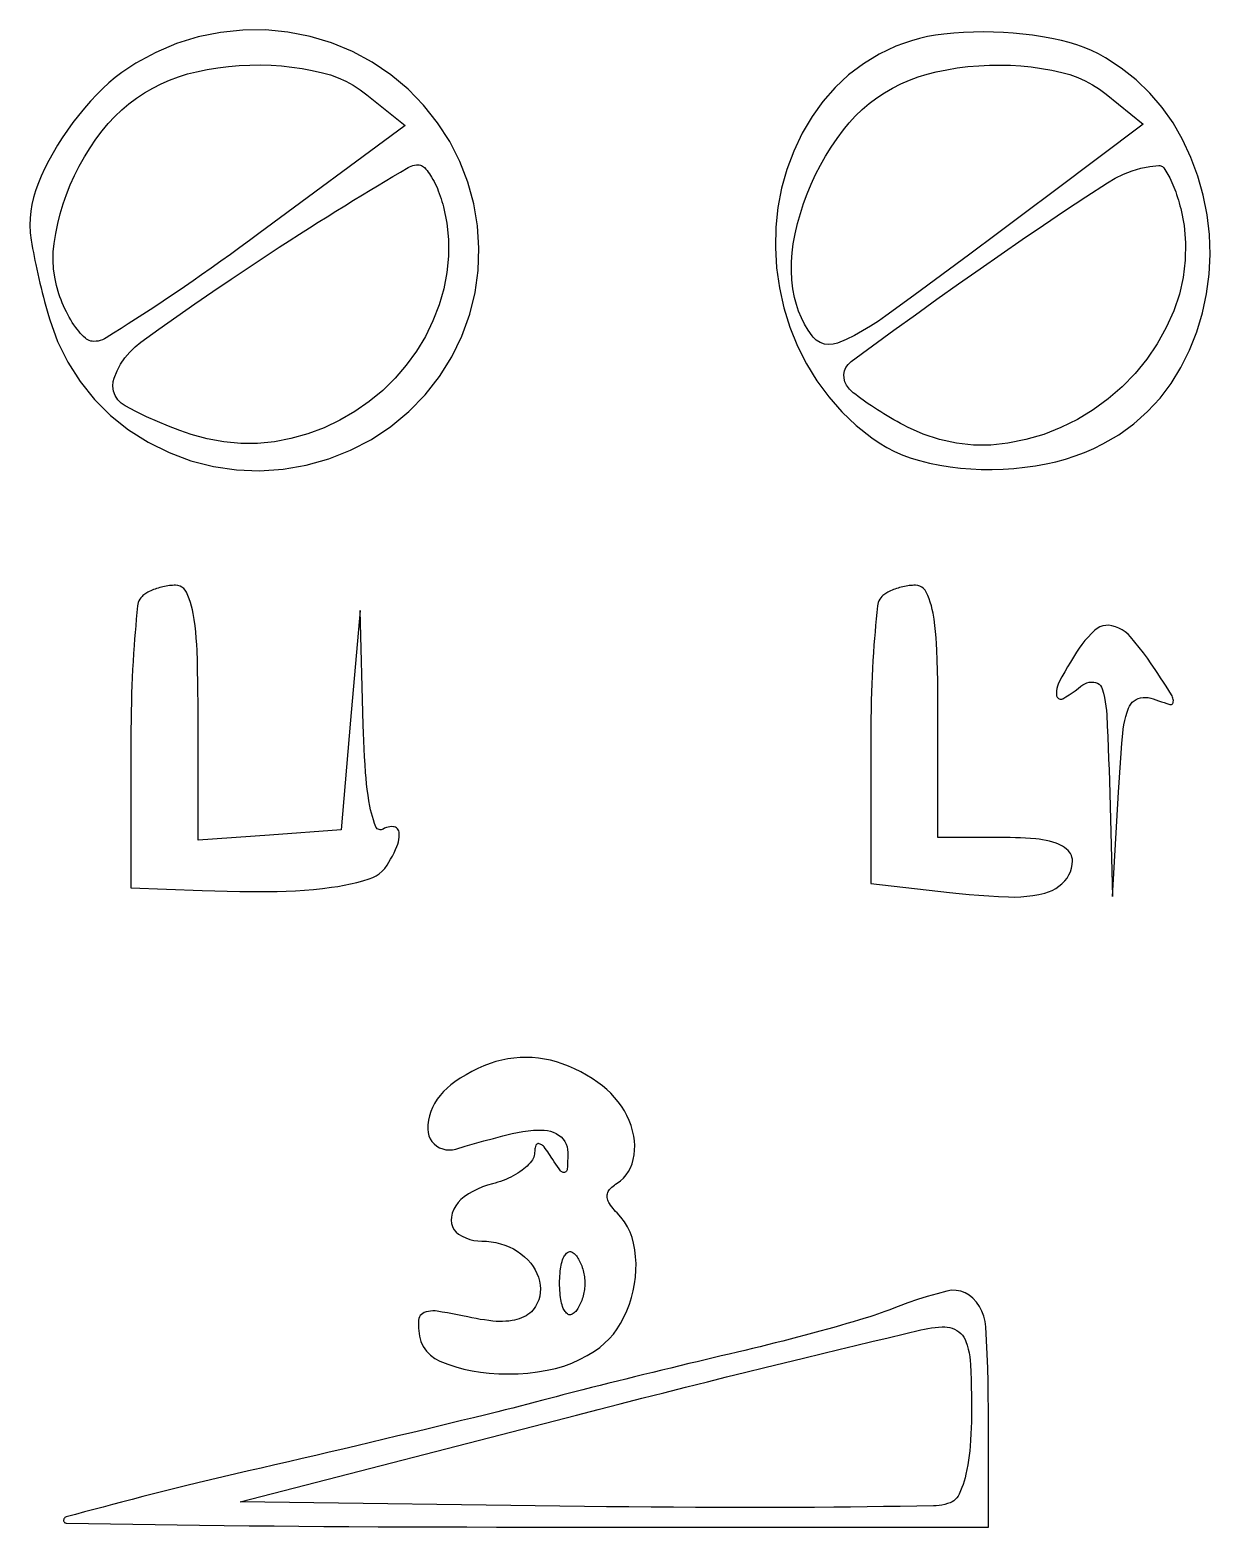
# Model space of a CAD drawing. Header units: millimetres. Extents: x -134 to 134, y -49 to 49.
# Drawn here: x -40.35 to -33.13, y 8.58 to 17.73 of the extents above; entities that cross this region are included whole.
import ezdxf

# ---------------------------------------------------------------- set-up
doc = ezdxf.new("R2010")
doc.units = ezdxf.units.MM
doc.header["$LTSCALE"] = 10
doc.header["$MEASUREMENT"] = 0

# ---------------------------------------------------------------- blocks, each defined once
blk = doc.blocks.new('DT0B-ULTRA_v_1')
at = {"color": 7, "linetype": 'Continuous', "lineweight": -3}
for points in [[(-39.7012, 17.5314, 0), (-39.7443, 17.5039, 0), (-39.7861, 17.4746, 0), (-39.8267, 17.4435, 0), (-39.8659, 17.4107, 0), (-39.9037, 17.3763, 0), (-39.94, 17.3403, 0), (-39.9786, 17.2991, 0), (-40.0159, 17.2566, 0), (-40.0518, 17.213, 0), (-40.0864, 17.1683, 0), (-40.1196, 17.1225, 0), (-40.1513, 17.0757, 0), (-40.1799, 17.0304, 0), (-40.207, 16.9841, 0), (-40.2326, 16.937, 0), (-40.2567, 16.8891, 0), (-40.2793, 16.8405, 0), (-40.3002, 16.7911, 0), (-40.3149, 16.7512, 0), (-40.327, 16.7104, 0), (-40.3365, 16.6689, 0), (-40.3433, 16.6269, 0), (-40.3473, 16.5845, 0), (-40.3487, 16.542, 0), (-40.3485, 16.5265, 0), (-40.3479, 16.511, 0), (-40.3468, 16.4955, 0), (-40.3453, 16.4801, 0), (-40.3434, 16.4647, 0), (-40.341, 16.4494, 0), (-40.3368, 16.4245, 0), (-40.3323, 16.3996, 0), (-40.3277, 16.3747, 0), (-40.323, 16.3499, 0), (-40.318, 16.3251, 0), (-40.3129, 16.3003, 0), (-40.3068, 16.2719, 0), (-40.3006, 16.2436, 0), (-40.2941, 16.2153, 0), (-40.2874, 16.187, 0), (-40.2806, 16.1588, 0), (-40.2735, 16.1306, 0), (-40.2662, 16.1024, 0), (-40.2587, 16.0743, 0), (-40.2511, 16.0462, 0), (-40.2432, 16.0181, 0), (-40.2351, 15.9901, 0), (-40.2269, 15.9622, 0), (-40.1793, 15.8304, 0), (-40.1176, 15.7046, 0), (-40.0424, 15.5863, 0), (-39.9546, 15.477, 0), (-39.8554, 15.378, 0), (-39.7459, 15.2906, 0), (-39.6259, 15.2143, 0), (-39.4985, 15.1511, 0), (-39.3652, 15.1016, 0), (-39.2274, 15.0664, 0), (-39.0867, 15.046, 0), (-38.9446, 15.0404, 0), (-38.8015, 15.0499, 0), (-38.66, 15.0741, 0), (-38.5219, 15.1129, 0), (-38.3885, 15.1658, 0), (-38.2614, 15.2323, 0), (-38.1418, 15.3116, 0), (-38.0323, 15.4022, 0), (-37.9331, 15.5039, 0), (-37.8454, 15.6156, 0), (-37.7701, 15.7361, 0), (-37.7081, 15.864, 0), (-37.6601, 15.9977, 0), (-37.6276, 16.1302, 0), (-37.6087, 16.2653, 0), (-37.6037, 16.4017, 0), (-37.6125, 16.5378, 0), (-37.6351, 16.6723, 0), (-37.6712, 16.8039, 0), (-37.7206, 16.9313, 0), (-37.7825, 17.053, 0), (-37.8565, 17.1679, 0), (-37.9417, 17.2747, 0), (-38.0372, 17.3723, 0), (-38.1421, 17.4598, 0), (-38.2562, 17.537, 0), (-38.3775, 17.6023, 0), (-38.5047, 17.6553, 0), (-38.6365, 17.6953, 0), (-38.7716, 17.7219, 0), (-38.9088, 17.735, 0), (-39.0471, 17.7343, 0), (-39.1847, 17.7201, 0), (-39.3202, 17.6923, 0), (-39.4523, 17.6513, 0), (-39.5797, 17.5975, 0), (-39.7012, 17.5314, 0)], [(-35.0545, 17.6348, 0), (-35.1567, 17.5864, 0), (-35.2534, 17.5279, 0), (-35.3438, 17.4599, 0), (-35.4267, 17.3831, 0), (-35.5016, 17.2983, 0), (-35.5674, 17.2065, 0), (-35.6279, 17.103, 0), (-35.6794, 16.9947, 0), (-35.7215, 16.8824, 0), (-35.7539, 16.767, 0), (-35.7764, 16.6493, 0), (-35.7889, 16.53, 0), (-35.7915, 16.4056, 0), (-35.7841, 16.2814, 0), (-35.7667, 16.1582, 0), (-35.7395, 16.0369, 0), (-35.7025, 15.918, 0), (-35.6562, 15.8026, 0), (-35.6015, 15.6938, 0), (-35.5378, 15.5901, 0), (-35.4654, 15.4923, 0), (-35.3848, 15.4011, 0), (-35.2967, 15.3172, 0), (-35.2016, 15.2411, 0), (-35.157, 15.2105, 0), (-35.1106, 15.1828, 0), (-35.0625, 15.1581, 0), (-35.013, 15.1364, 0), (-34.9622, 15.1178, 0), (-34.9103, 15.1024, 0), (-34.8484, 15.0875, 0), (-34.7859, 15.0749, 0), (-34.723, 15.0647, 0), (-34.6597, 15.0569, 0), (-34.5962, 15.0516, 0), (-34.5325, 15.0487, 0), (-34.4661, 15.0482, 0), (-34.3997, 15.0501, 0), (-34.3335, 15.0546, 0), (-34.2674, 15.0614, 0), (-34.2016, 15.0708, 0), (-34.1363, 15.0825, 0), (-34.0763, 15.096, 0), (-34.0169, 15.1122, 0), (-33.9584, 15.1312, 0), (-33.9009, 15.1528, 0), (-33.8444, 15.1772, 0), (-33.7892, 15.2042, 0), (-33.6917, 15.2609, 0), (-33.6003, 15.3269, 0), (-33.5159, 15.4017, 0), (-33.4393, 15.4845, 0), (-33.3713, 15.5744, 0), (-33.3125, 15.6707, 0), (-33.2594, 15.7784, 0), (-33.2153, 15.8902, 0), (-33.1805, 16.0053, 0), (-33.1553, 16.1227, 0), (-33.1397, 16.2419, 0), (-33.134, 16.3619, 0), (-33.1381, 16.4837, 0), (-33.152, 16.6046, 0), (-33.1755, 16.7241, 0), (-33.2086, 16.8413, 0), (-33.251, 16.9555, 0), (-33.3025, 17.0659, 0), (-33.3604, 17.1662, 0), (-33.4274, 17.2607, 0), (-33.5029, 17.3486, 0), (-33.5863, 17.429, 0), (-33.6768, 17.5012, 0), (-33.7737, 17.5647, 0), (-33.8158, 17.5882, 0), (-33.8591, 17.6094, 0), (-33.9035, 17.6283, 0), (-33.9488, 17.6448, 0), (-33.9949, 17.659, 0), (-34.0416, 17.6707, 0), (-34.1004, 17.683, 0), (-34.1594, 17.6936, 0), (-34.2187, 17.7026, 0), (-34.2782, 17.71, 0), (-34.3379, 17.7157, 0), (-34.3978, 17.7198, 0), (-34.4585, 17.7223, 0), (-34.5192, 17.7231, 0), (-34.5799, 17.7223, 0), (-34.6406, 17.7198, 0), (-34.7012, 17.7157, 0), (-34.7617, 17.7098, 0), (-34.8118, 17.7031, 0), (-34.8615, 17.6941, 0), (-34.9108, 17.6827, 0), (-34.9594, 17.669, 0), (-35.0074, 17.653, 0), (-35.0545, 17.6348, 0)], [(-38.2883, 17.3387, 0), (-38.0554, 17.1502, 0), (-38.9484, 16.4906, 0), (-39.0065, 16.448, 0), (-39.0647, 16.4055, 0), (-39.123, 16.3633, 0), (-39.1815, 16.3213, 0), (-39.2402, 16.2795, 0), (-39.2991, 16.2379, 0), (-39.3509, 16.2017, 0), (-39.403, 16.1657, 0), (-39.4553, 16.13, 0), (-39.5078, 16.0947, 0), (-39.5605, 16.0596, 0), (-39.6134, 16.0248, 0), (-39.6579, 15.9958, 0), (-39.7025, 15.967, 0), (-39.7472, 15.9383, 0), (-39.792, 15.9097, 0), (-39.8369, 15.8813, 0), (-39.8818, 15.853, 0), (-39.8935, 15.8464, 0), (-39.9057, 15.841, 0), (-39.9184, 15.8367, 0), (-39.9314, 15.8336, 0), (-39.9446, 15.8317, 0), (-39.958, 15.8311, 0), (-39.9674, 15.8317, 0), (-39.9766, 15.8334, 0), (-39.9856, 15.8362, 0), (-39.9941, 15.8401, 0), (-40.0022, 15.8451, 0), (-40.0095, 15.8509, 0), (-40.0203, 15.861, 0), (-40.0308, 15.8715, 0), (-40.0409, 15.8823, 0), (-40.0506, 15.8935, 0), (-40.0599, 15.905, 0), (-40.0689, 15.9168, 0), (-40.0796, 15.9318, 0), (-40.0898, 15.9471, 0), (-40.0995, 15.9627, 0), (-40.1088, 15.9786, 0), (-40.1177, 15.9947, 0), (-40.126, 16.0111, 0), (-40.1347, 16.0293, 0), (-40.143, 16.0476, 0), (-40.1508, 16.0662, 0), (-40.1582, 16.0849, 0), (-40.1652, 16.1037, 0), (-40.1718, 16.1228, 0), (-40.1863, 16.1726, 0), (-40.197, 16.2233, 0), (-40.2038, 16.2747, 0), (-40.2067, 16.3265, 0), (-40.2057, 16.3784, 0), (-40.2007, 16.43, 0), (-40.1911, 16.4912, 0), (-40.1787, 16.5519, 0), (-40.1636, 16.6119, 0), (-40.1458, 16.6713, 0), (-40.1254, 16.7297, 0), (-40.1024, 16.7873, 0), (-40.0759, 16.8459, 0), (-40.0469, 16.9033, 0), (-40.0153, 16.9594, 0), (-39.9814, 17.014, 0), (-39.9452, 17.0672, 0), (-39.9067, 17.1187, 0), (-39.8695, 17.1634, 0), (-39.8298, 17.2059, 0), (-39.7876, 17.246, 0), (-39.7432, 17.2836, 0), (-39.6966, 17.3185, 0), (-39.6481, 17.3506, 0), (-39.5984, 17.3795, 0), (-39.5472, 17.4056, 0), (-39.4946, 17.4287, 0), (-39.4408, 17.4488, 0), (-39.3859, 17.4659, 0), (-39.3302, 17.4798, 0), (-39.2657, 17.4927, 0), (-39.2007, 17.5033, 0), (-39.1353, 17.5113, 0), (-39.0697, 17.5169, 0), (-39.0039, 17.5201, 0), (-38.9381, 17.5207, 0), (-38.8746, 17.519, 0), (-38.8111, 17.5147, 0), (-38.7479, 17.5081, 0), (-38.685, 17.499, 0), (-38.6225, 17.4875, 0), (-38.5605, 17.4736, 0), (-38.5114, 17.4597, 0), (-38.4634, 17.4422, 0), (-38.4169, 17.4213, 0), (-38.372, 17.3969, 0), (-38.3291, 17.3694, 0), (-38.2883, 17.3387, 0)], [(-33.7699, 17.3427, 0), (-33.542, 17.1581, 0), (-34.0927, 16.7455, 0), (-34.2626, 16.6184, 0), (-34.4327, 16.4915, 0), (-34.6031, 16.3649, 0), (-34.7736, 16.2386, 0), (-34.9443, 16.1125, 0), (-35.1153, 15.9867, 0), (-35.1615, 15.9541, 0), (-35.2091, 15.9235, 0), (-35.2579, 15.8948, 0), (-35.3078, 15.8681, 0), (-35.3588, 15.8436, 0), (-35.4108, 15.8211, 0), (-35.4372, 15.8134, 0), (-35.4647, 15.8113, 0), (-35.492, 15.8151, 0), (-35.518, 15.8244, 0), (-35.5414, 15.8389, 0), (-35.5613, 15.858, 0), (-35.5663, 15.8642, 0), (-35.591, 15.8999, 0), (-35.6132, 15.9372, 0), (-35.6326, 15.976, 0), (-35.6492, 16.016, 0), (-35.663, 16.0572, 0), (-35.6738, 16.0992, 0), (-35.6839, 16.1532, 0), (-35.6904, 16.2078, 0), (-35.6935, 16.2626, 0), (-35.6931, 16.3176, 0), (-35.6892, 16.3724, 0), (-35.6818, 16.4268, 0), (-35.6699, 16.4895, 0), (-35.6555, 16.5516, 0), (-35.6385, 16.6131, 0), (-35.619, 16.6738, 0), (-35.597, 16.7337, 0), (-35.5726, 16.7926, 0), (-35.5455, 16.851, 0), (-35.5161, 16.9083, 0), (-35.4844, 16.9643, 0), (-35.4504, 17.019, 0), (-35.4142, 17.0723, 0), (-35.3759, 17.1241, 0), (-35.34, 17.1679, 0), (-35.3015, 17.2094, 0), (-35.2606, 17.2486, 0), (-35.2174, 17.2853, 0), (-35.1722, 17.3193, 0), (-35.1249, 17.3506, 0), (-35.0755, 17.3793, 0), (-35.0246, 17.4053, 0), (-34.9723, 17.4283, 0), (-34.9187, 17.4483, 0), (-34.8642, 17.4652, 0), (-34.8087, 17.4791, 0), (-34.7442, 17.492, 0), (-34.6792, 17.5026, 0), (-34.6139, 17.5107, 0), (-34.5483, 17.5164, 0), (-34.4825, 17.5197, 0), (-34.4167, 17.5205, 0), (-34.3533, 17.5189, 0), (-34.2899, 17.5149, 0), (-34.2268, 17.5086, 0), (-34.1639, 17.4998, 0), (-34.1014, 17.4887, 0), (-34.0394, 17.4752, 0), (-33.9908, 17.4617, 0), (-33.9433, 17.4446, 0), (-33.8972, 17.424, 0), (-33.8528, 17.4001, 0), (-33.8103, 17.3729, 0), (-33.7699, 17.3427, 0)], [(-37.8209, 16.6535, 0), (-37.801, 16.5543, 0), (-37.7908, 16.4536, 0), (-37.7902, 16.3524, 0), (-37.7993, 16.2516, 0), (-37.818, 16.1521, 0), (-37.8462, 16.0549, 0), (-37.8847, 15.9565, 0), (-37.9313, 15.8617, 0), (-37.9858, 15.7712, 0), (-38.0477, 15.6856, 0), (-38.1166, 15.6055, 0), (-38.192, 15.5315, 0), (-38.2742, 15.4635, 0), (-38.3617, 15.4025, 0), (-38.454, 15.349, 0), (-38.5505, 15.3034, 0), (-38.6504, 15.2659, 0), (-38.753, 15.2369, 0), (-38.8544, 15.2177, 0), (-38.9571, 15.2079, 0), (-39.0603, 15.2075, 0), (-39.163, 15.2166, 0), (-39.2645, 15.2352, 0), (-39.3639, 15.263, 0), (-39.4331, 15.287, 0), (-39.5016, 15.3129, 0), (-39.5693, 15.3409, 0), (-39.6362, 15.3708, 0), (-39.7022, 15.4027, 0), (-39.7672, 15.4365, 0), (-39.7916, 15.4531, 0), (-39.812, 15.4745, 0), (-39.8275, 15.4996, 0), (-39.8374, 15.5274, 0), (-39.8414, 15.5567, 0), (-39.8392, 15.5861, 0), (-39.8336, 15.6073, 0), (-39.8161, 15.6503, 0), (-39.7944, 15.6913, 0), (-39.7686, 15.7299, 0), (-39.739, 15.7657, 0), (-39.706, 15.7982, 0), (-39.6698, 15.8273, 0), (-39.5607, 15.9055, 0), (-39.4511, 15.983, 0), (-39.341, 16.0598, 0), (-39.2304, 16.1359, 0), (-39.1193, 16.2112, 0), (-39.0076, 16.2858, 0), (-38.9467, 16.3261, 0), (-38.8856, 16.3662, 0), (-38.8244, 16.4062, 0), (-38.7631, 16.446, 0), (-38.7017, 16.4857, 0), (-38.6402, 16.5252, 0), (-38.5865, 16.5594, 0), (-38.5326, 16.5933, 0), (-38.4787, 16.6271, 0), (-38.4246, 16.6606, 0), (-38.3703, 16.6939, 0), (-38.316, 16.727, 0), (-38.2696, 16.755, 0), (-38.2232, 16.7829, 0), (-38.1768, 16.8107, 0), (-38.1303, 16.8384, 0), (-38.0838, 16.8661, 0), (-38.0372, 16.8937, 0), (-38.0277, 16.8987, 0), (-38.0178, 16.9029, 0), (-38.0075, 16.9062, 0), (-37.997, 16.9086, 0), (-37.9864, 16.91, 0), (-37.9756, 16.9105, 0), (-37.9683, 16.91, 0), (-37.9611, 16.9085, 0), (-37.9543, 16.906, 0), (-37.9478, 16.9026, 0), (-37.9418, 16.8983, 0), (-37.9365, 16.8933, 0), (-37.9285, 16.8842, 0), (-37.9207, 16.8748, 0), (-37.9133, 16.8652, 0), (-37.9062, 16.8554, 0), (-37.8994, 16.8453, 0), (-37.893, 16.835, 0), (-37.8852, 16.8216, 0), (-37.8778, 16.8081, 0), (-37.8708, 16.7943, 0), (-37.8642, 16.7804, 0), (-37.858, 16.7662, 0), (-37.8522, 16.7519, 0), (-37.8462, 16.7358, 0), (-37.8405, 16.7195, 0), (-37.8351, 16.7032, 0), (-37.83, 16.6867, 0), (-37.8253, 16.6701, 0), (-37.8209, 16.6535, 0)], [(-33.3135, 16.6431, 0), (-33.2932, 16.5392, 0), (-33.2837, 16.4336, 0), (-33.2854, 16.3277, 0), (-33.2981, 16.2225, 0), (-33.3217, 16.1192, 0), (-33.356, 16.0189, 0), (-33.4026, 15.9157, 0), (-33.4579, 15.8169, 0), (-33.5215, 15.7231, 0), (-33.5929, 15.6352, 0), (-33.6716, 15.5537, 0), (-33.7569, 15.4792, 0), (-33.8481, 15.4126, 0), (-33.9446, 15.354, 0), (-34.0459, 15.3039, 0), (-34.1511, 15.2628, 0), (-34.2594, 15.2308, 0), (-34.37, 15.2083, 0), (-34.4749, 15.1973, 0), (-34.5802, 15.1974, 0), (-34.685, 15.2086, 0), (-34.788, 15.2309, 0), (-34.8881, 15.2639, 0), (-34.9841, 15.3073, 0), (-35.0052, 15.3183, 0), (-35.0261, 15.3295, 0), (-35.0469, 15.3409, 0), (-35.0677, 15.3525, 0), (-35.0883, 15.3644, 0), (-35.1087, 15.3764, 0), (-35.1282, 15.3881, 0), (-35.1474, 15.3999, 0), (-35.1666, 15.412, 0), (-35.1856, 15.4244, 0), (-35.2045, 15.4369, 0), (-35.2232, 15.4496, 0), (-35.2389, 15.4606, 0), (-35.2544, 15.4716, 0), (-35.2698, 15.4829, 0), (-35.2852, 15.4943, 0), (-35.3003, 15.5059, 0), (-35.3154, 15.5176, 0), (-35.3233, 15.5242, 0), (-35.3309, 15.5313, 0), (-35.338, 15.5388, 0), (-35.3446, 15.5467, 0), (-35.3508, 15.555, 0), (-35.3565, 15.5637, 0), (-35.3663, 15.5841, 0), (-35.3717, 15.6061, 0), (-35.3724, 15.6287, 0), (-35.3683, 15.651, 0), (-35.3598, 15.672, 0), (-35.347, 15.6907, 0), (-35.3306, 15.7064, 0), (-35.3285, 15.708, 0), (-35.1978, 15.8038, 0), (-35.0667, 15.8991, 0), (-34.9353, 15.994, 0), (-34.8035, 16.0883, 0), (-34.6714, 16.1823, 0), (-34.539, 16.2757, 0), (-34.4108, 16.3652, 0), (-34.2821, 16.454, 0), (-34.1528, 16.542, 0), (-34.023, 16.6292, 0), (-33.8927, 16.7156, 0), (-33.7619, 16.8013, 0), (-33.7137, 16.8298, 0), (-33.6633, 16.854, 0), (-33.611, 16.8739, 0), (-33.5572, 16.8893, 0), (-33.5022, 16.9001, 0), (-33.4466, 16.9061, 0), (-33.4409, 16.906, 0), (-33.4353, 16.9049, 0), (-33.4299, 16.9029, 0), (-33.425, 16.9, 0), (-33.4207, 16.8963, 0), (-33.417, 16.8919, 0), (-33.4103, 16.8821, 0), (-33.4038, 16.8721, 0), (-33.3976, 16.862, 0), (-33.3916, 16.8517, 0), (-33.3858, 16.8412, 0), (-33.3803, 16.8307, 0), (-33.3735, 16.8168, 0), (-33.367, 16.8027, 0), (-33.3608, 16.7886, 0), (-33.3549, 16.7743, 0), (-33.3493, 16.7598, 0), (-33.344, 16.7452, 0), (-33.3383, 16.7284, 0), (-33.3329, 16.7115, 0), (-33.3277, 16.6945, 0), (-33.3227, 16.6775, 0), (-33.318, 16.6603, 0), (-33.3135, 16.6431, 0)], [(-39.6634, 14.272, 0), (-39.6706, 14.2639, 0), (-39.6768, 14.255, 0), (-39.682, 14.2455, 0), (-39.6861, 14.2355, 0), (-39.689, 14.2251, 0), (-39.6907, 14.2144, 0), (-39.6946, 14.174, 0), (-39.6984, 14.1336, 0), (-39.702, 14.0932, 0), (-39.7054, 14.0528, 0), (-39.7087, 14.0124, 0), (-39.7118, 13.9719, 0), (-39.7152, 13.9233, 0), (-39.7183, 13.8747, 0), (-39.721, 13.826, 0), (-39.7233, 13.7774, 0), (-39.7253, 13.7287, 0), (-39.7269, 13.68, 0), (-39.7285, 13.6245, 0), (-39.7297, 13.5689, 0), (-39.7307, 13.5134, 0), (-39.7314, 13.4579, 0), (-39.7318, 13.4023, 0), (-39.7319, 13.3468, 0), (-39.7319, 12.4901, 0), (-39.295, 12.4746, 0), (-39.2187, 12.4722, 0), (-39.1424, 12.4704, 0), (-39.066, 12.4693, 0), (-38.9897, 12.4687, 0), (-38.9134, 12.4688, 0), (-38.837, 12.4695, 0), (-38.7814, 12.4708, 0), (-38.7259, 12.4732, 0), (-38.6705, 12.4768, 0), (-38.6151, 12.4815, 0), (-38.5598, 12.4873, 0), (-38.5047, 12.4942, 0), (-38.4659, 12.5001, 0), (-38.4273, 12.507, 0), (-38.3889, 12.5149, 0), (-38.3507, 12.5239, 0), (-38.3128, 12.534, 0), (-38.2752, 12.5451, 0), (-38.2533, 12.5533, 0), (-38.2325, 12.564, 0), (-38.2131, 12.5771, 0), (-38.1953, 12.5924, 0), (-38.1795, 12.6096, 0), (-38.1658, 12.6286, 0), (-38.1543, 12.6472, 0), (-38.1434, 12.6661, 0), (-38.1329, 12.6852, 0), (-38.123, 12.7047, 0), (-38.1137, 12.7244, 0), (-38.1049, 12.7444, 0), (-38.0997, 12.7583, 0), (-38.0957, 12.7725, 0), (-38.0929, 12.787, 0), (-38.0914, 12.8017, 0), (-38.0911, 12.8165, 0), (-38.0921, 12.8312, 0), (-38.0937, 12.8389, 0), (-38.097, 12.8461, 0), (-38.1016, 12.8525, 0), (-38.1075, 12.8577, 0), (-38.1144, 12.8617, 0), (-38.1219, 12.8641, 0), (-38.1258, 12.8647, 0), (-38.1369, 12.8652, 0), (-38.1481, 12.8645, 0), (-38.1591, 12.8626, 0), (-38.1698, 12.8595, 0), (-38.1801, 12.8553, 0), (-38.1899, 12.8499, 0), (-38.1957, 12.8471, 0), (-38.2019, 12.8456, 0), (-38.2083, 12.8454, 0), (-38.2145, 12.8466, 0), (-38.2204, 12.849, 0), (-38.2257, 12.8526, 0), (-38.2301, 12.8572, 0), (-38.2335, 12.8626, 0), (-38.2344, 12.8648, 0), (-38.242, 12.8852, 0), (-38.2489, 12.9057, 0), (-38.2552, 12.9264, 0), (-38.2608, 12.9473, 0), (-38.2658, 12.9684, 0), (-38.2702, 12.9896, 0), (-38.2763, 13.0237, 0), (-38.2818, 13.0579, 0), (-38.2866, 13.0922, 0), (-38.2907, 13.1266, 0), (-38.2941, 13.1611, 0), (-38.2969, 13.1956, 0), (-38.3001, 13.244, 0), (-38.303, 13.2925, 0), (-38.3055, 13.3409, 0), (-38.3076, 13.3894, 0), (-38.3094, 13.4378, 0), (-38.3109, 13.4863, 0), (-38.329, 14.1863, 0), (-38.388, 13.5156, 0), (-38.4469, 12.8448, 0), (-38.8838, 12.8138, 0), (-39.3207, 12.7828, 0), (-39.3207, 13.5616, 0), (-39.3209, 13.6249, 0), (-39.3214, 13.6881, 0), (-39.3223, 13.7513, 0), (-39.3236, 13.8145, 0), (-39.3252, 13.8777, 0), (-39.3271, 13.9409, 0), (-39.3289, 13.9791, 0), (-39.3315, 14.0172, 0), (-39.335, 14.0553, 0), (-39.3395, 14.0932, 0), (-39.3448, 14.1311, 0), (-39.3509, 14.1688, 0), (-39.3554, 14.1912, 0), (-39.3609, 14.2134, 0), (-39.3673, 14.2353, 0), (-39.3747, 14.2569, 0), (-39.3831, 14.2782, 0), (-39.3924, 14.2991, 0), (-39.3993, 14.3107, 0), (-39.4083, 14.3209, 0), (-39.4191, 14.3293, 0), (-39.4312, 14.3354, 0), (-39.4442, 14.3392, 0), (-39.4578, 14.3405, 0), (-39.4674, 14.3404, 0), (-39.477, 14.3399, 0), (-39.4866, 14.3392, 0), (-39.4962, 14.3383, 0), (-39.5058, 14.337, 0), (-39.5153, 14.3354, 0), (-39.5253, 14.3335, 0), (-39.5353, 14.3314, 0), (-39.5453, 14.329, 0), (-39.5552, 14.3264, 0), (-39.565, 14.3235, 0), (-39.5747, 14.3204, 0), (-39.5837, 14.3172, 0), (-39.5926, 14.3139, 0), (-39.6014, 14.3103, 0), (-39.6102, 14.3065, 0), (-39.6188, 14.3025, 0), (-39.6273, 14.2983, 0), (-39.6339, 14.2947, 0), (-39.6402, 14.2908, 0), (-39.6464, 14.2865, 0), (-39.6523, 14.282, 0), (-39.658, 14.2771, 0), (-39.6634, 14.272, 0)], [(-35.1402, 14.272, 0), (-35.1474, 14.2639, 0), (-35.1536, 14.2551, 0), (-35.1588, 14.2456, 0), (-35.1629, 14.2356, 0), (-35.1658, 14.2252, 0), (-35.1675, 14.2145, 0), (-35.1715, 14.1748, 0), (-35.1752, 14.135, 0), (-35.1788, 14.0953, 0), (-35.1823, 14.0555, 0), (-35.1855, 14.0157, 0), (-35.1886, 13.9758, 0), (-35.192, 13.928, 0), (-35.1951, 13.8801, 0), (-35.1978, 13.8321, 0), (-35.2002, 13.7842, 0), (-35.2021, 13.7362, 0), (-35.2038, 13.6882, 0), (-35.2053, 13.6336, 0), (-35.2065, 13.5789, 0), (-35.2075, 13.5242, 0), (-35.2082, 13.4695, 0), (-35.2086, 13.4148, 0), (-35.2087, 13.3601, 0), (-35.2087, 12.5169, 0), (-34.7272, 12.4626, 0), (-34.6672, 12.4562, 0), (-34.6072, 12.4506, 0), (-34.5471, 12.4457, 0), (-34.4869, 12.4415, 0), (-34.4267, 12.4381, 0), (-34.3664, 12.4355, 0), (-34.329, 12.4349, 0), (-34.2917, 12.4362, 0), (-34.2544, 12.4393, 0), (-34.2174, 12.4442, 0), (-34.1806, 12.4508, 0), (-34.1442, 12.4592, 0), (-34.1212, 12.4663, 0), (-34.0989, 12.4757, 0), (-34.0777, 12.4871, 0), (-34.0577, 12.5006, 0), (-34.0392, 12.5159, 0), (-34.0222, 12.533, 0), (-34.0083, 12.5504, 0), (-33.9966, 12.5695, 0), (-33.9873, 12.5898, 0), (-33.9806, 12.6111, 0), (-33.9765, 12.633, 0), (-33.9752, 12.6553, 0), (-33.9759, 12.667, 0), (-33.9783, 12.6786, 0), (-33.9821, 12.6897, 0), (-33.9874, 12.7002, 0), (-33.994, 12.7099, 0), (-34.0018, 12.7187, 0), (-34.0125, 12.7284, 0), (-34.0238, 12.7373, 0), (-34.0357, 12.7453, 0), (-34.0482, 12.7524, 0), (-34.0612, 12.7586, 0), (-34.0747, 12.7639, 0), (-34.095, 12.7705, 0), (-34.1156, 12.7762, 0), (-34.1365, 12.7811, 0), (-34.1575, 12.7852, 0), (-34.1787, 12.7883, 0), (-34.2, 12.7906, 0), (-34.231, 12.793, 0), (-34.262, 12.795, 0), (-34.2931, 12.7965, 0), (-34.3242, 12.7976, 0), (-34.3552, 12.7983, 0), (-34.3864, 12.7985, 0), (-34.7976, 12.7985, 0), (-34.7976, 13.5695, 0), (-34.7977, 13.632, 0), (-34.7983, 13.6945, 0), (-34.7992, 13.7571, 0), (-34.8004, 13.8196, 0), (-34.802, 13.8821, 0), (-34.804, 13.9445, 0), (-34.8057, 13.9824, 0), (-34.8084, 14.0201, 0), (-34.8119, 14.0578, 0), (-34.8163, 14.0954, 0), (-34.8216, 14.1329, 0), (-34.8278, 14.1702, 0), (-34.8323, 14.1925, 0), (-34.8377, 14.2144, 0), (-34.8442, 14.2362, 0), (-34.8516, 14.2576, 0), (-34.86, 14.2786, 0), (-34.8693, 14.2993, 0), (-34.8762, 14.3109, 0), (-34.8853, 14.3211, 0), (-34.896, 14.3293, 0), (-34.9081, 14.3355, 0), (-34.9211, 14.3392, 0), (-34.9346, 14.3405, 0), (-34.9442, 14.3404, 0), (-34.9539, 14.3399, 0), (-34.9635, 14.3392, 0), (-34.9731, 14.3383, 0), (-34.9826, 14.337, 0), (-34.9921, 14.3354, 0), (-35.0022, 14.3335, 0), (-35.0122, 14.3314, 0), (-35.0221, 14.329, 0), (-35.032, 14.3264, 0), (-35.0418, 14.3235, 0), (-35.0516, 14.3204, 0), (-35.0605, 14.3172, 0), (-35.0694, 14.3139, 0), (-35.0783, 14.3103, 0), (-35.087, 14.3065, 0), (-35.0956, 14.3025, 0), (-35.1041, 14.2983, 0), (-35.1107, 14.2947, 0), (-35.1171, 14.2908, 0), (-35.1232, 14.2865, 0), (-35.1291, 14.282, 0), (-35.1348, 14.2771, 0), (-35.1402, 14.272, 0)], [(-33.9503, 13.931, 0), (-33.9687, 13.9012, 0), (-33.9868, 13.8712, 0), (-34.0046, 13.841, 0), (-34.0221, 13.8106, 0), (-34.0393, 13.7801, 0), (-34.0562, 13.7494, 0), (-34.0624, 13.7364, 0), (-34.0672, 13.7228, 0), (-34.0706, 13.7087, 0), (-34.0725, 13.6944, 0), (-34.0729, 13.68, 0), (-34.0719, 13.6656, 0), (-34.0706, 13.6605, 0), (-34.0684, 13.6557, 0), (-34.0652, 13.6515, 0), (-34.0612, 13.648, 0), (-34.0565, 13.6455, 0), (-34.0514, 13.644, 0), (-34.0462, 13.6435, 0), (-34.0409, 13.6442, 0), (-34.0359, 13.6459, 0), (-34.0341, 13.6469, 0), (-34.0148, 13.6584, 0), (-33.9959, 13.6704, 0), (-33.9773, 13.683, 0), (-33.9591, 13.696, 0), (-33.9412, 13.7096, 0), (-33.9238, 13.7237, 0), (-33.9124, 13.732, 0), (-33.9001, 13.7387, 0), (-33.887, 13.7439, 0), (-33.8734, 13.7473, 0), (-33.8595, 13.749, 0), (-33.8454, 13.7489, 0), (-33.8337, 13.7469, 0), (-33.8226, 13.7426, 0), (-33.8126, 13.7361, 0), (-33.8041, 13.7278, 0), (-33.7974, 13.7179, 0), (-33.7929, 13.7069, 0), (-33.7856, 13.681, 0), (-33.7795, 13.6548, 0), (-33.7744, 13.6284, 0), (-33.7703, 13.6018, 0), (-33.7674, 13.5751, 0), (-33.7655, 13.5483, 0), (-33.7622, 13.4811, 0), (-33.7592, 13.414, 0), (-33.7565, 13.3468, 0), (-33.754, 13.2796, 0), (-33.7518, 13.2124, 0), (-33.7498, 13.1452, 0), (-33.7299, 12.4387, 0), (-33.6936, 13.0761, 0), (-33.69, 13.1359, 0), (-33.6861, 13.1957, 0), (-33.682, 13.2554, 0), (-33.6775, 13.3151, 0), (-33.6727, 13.3748, 0), (-33.6676, 13.4345, 0), (-33.6647, 13.4609, 0), (-33.6606, 13.4871, 0), (-33.6554, 13.5131, 0), (-33.649, 13.5389, 0), (-33.6414, 13.5644, 0), (-33.6328, 13.5895, 0), (-33.6268, 13.6025, 0), (-33.619, 13.6146, 0), (-33.6095, 13.6254, 0), (-33.5986, 13.6346, 0), (-33.5864, 13.6422, 0), (-33.5732, 13.6479, 0), (-33.5583, 13.6522, 0), (-33.543, 13.6547, 0), (-33.5275, 13.6554, 0), (-33.5121, 13.6543, 0), (-33.4969, 13.6513, 0), (-33.4821, 13.6467, 0), (-33.4653, 13.6404, 0), (-33.4485, 13.6343, 0), (-33.4315, 13.6285, 0), (-33.4145, 13.6229, 0), (-33.3974, 13.6175, 0), (-33.3803, 13.6124, 0), (-33.3768, 13.6118, 0), (-33.3733, 13.6119, 0), (-33.3698, 13.6127, 0), (-33.3666, 13.6143, 0), (-33.3638, 13.6164, 0), (-33.3615, 13.6191, 0), (-33.3598, 13.6223, 0), (-33.3588, 13.6257, 0), (-33.3586, 13.6276, 0), (-33.3585, 13.6352, 0), (-33.3592, 13.6427, 0), (-33.3607, 13.6502, 0), (-33.3629, 13.6574, 0), (-33.3659, 13.6644, 0), (-33.3696, 13.671, 0), (-33.3861, 13.697, 0), (-33.4027, 13.7229, 0), (-33.4194, 13.7488, 0), (-33.4362, 13.7746, 0), (-33.453, 13.8003, 0), (-33.47, 13.826, 0), (-33.4932, 13.8604, 0), (-33.5171, 13.8942, 0), (-33.5418, 13.9277, 0), (-33.567, 13.9606, 0), (-33.593, 13.993, 0), (-33.6196, 14.0248, 0), (-33.6351, 14.0412, 0), (-33.6523, 14.0558, 0), (-33.671, 14.0684, 0), (-33.6909, 14.0789, 0), (-33.7119, 14.0872, 0), (-33.7336, 14.0932, 0), (-33.7522, 14.0958, 0), (-33.771, 14.0953, 0), (-33.7894, 14.0919, 0), (-33.8071, 14.0856, 0), (-33.8236, 14.0766, 0), (-33.8384, 14.0651, 0), (-33.8595, 14.045, 0), (-33.8797, 14.0239, 0), (-33.8989, 14.0019, 0), (-33.9171, 13.979, 0), (-33.9342, 13.9554, 0), (-33.9503, 13.931, 0)], [(-37.7515, 11.3051, 0), (-37.7758, 11.2869, 0), (-37.7987, 11.2669, 0), (-37.8201, 11.2455, 0), (-37.84, 11.2226, 0), (-37.8582, 11.1984, 0), (-37.8747, 11.1729, 0), (-37.8878, 11.1487, 0), (-37.8986, 11.1233, 0), (-37.9069, 11.0971, 0), (-37.9128, 11.0701, 0), (-37.9162, 11.0428, 0), (-37.917, 11.0152, 0), (-37.915, 10.9953, 0), (-37.91, 10.9758, 0), (-37.9019, 10.9574, 0), (-37.8911, 10.9406, 0), (-37.8777, 10.9256, 0), (-37.8621, 10.9129, 0), (-37.8444, 10.9026, 0), (-37.8253, 10.895, 0), (-37.8054, 10.8904, 0), (-37.785, 10.8887, 0), (-37.7645, 10.8902, 0), (-37.7445, 10.8946, 0), (-37.6874, 10.9116, 0), (-37.6302, 10.9281, 0), (-37.5728, 10.9442, 0), (-37.5153, 10.9597, 0), (-37.4577, 10.9747, 0), (-37.3999, 10.9892, 0), (-37.3678, 10.9963, 0), (-37.3354, 11.0019, 0), (-37.3028, 11.0061, 0), (-37.2701, 11.0088, 0), (-37.2372, 11.01, 0), (-37.2043, 11.0097, 0), (-37.1856, 11.008, 0), (-37.1672, 11.0041, 0), (-37.1494, 10.9981, 0), (-37.1325, 10.99, 0), (-37.1166, 10.9799, 0), (-37.102, 10.968, 0), (-37.0898, 10.9551, 0), (-37.0795, 10.9407, 0), (-37.0713, 10.9249, 0), (-37.0653, 10.9081, 0), (-37.0618, 10.8907, 0), (-37.0607, 10.873, 0), (-37.0609, 10.8561, 0), (-37.0613, 10.8391, 0), (-37.0618, 10.8222, 0), (-37.0624, 10.8053, 0), (-37.0631, 10.7884, 0), (-37.064, 10.7715, 0), (-37.0647, 10.767, 0), (-37.0663, 10.7628, 0), (-37.0688, 10.759, 0), (-37.072, 10.7558, 0), (-37.0758, 10.7534, 0), (-37.08, 10.7517, 0), (-37.0845, 10.751, 0), (-37.089, 10.7512, 0), (-37.0934, 10.7522, 0), (-37.0976, 10.7542, 0), (-37.1012, 10.7569, 0), (-37.1042, 10.7604, 0), (-37.1141, 10.7743, 0), (-37.1239, 10.7884, 0), (-37.1336, 10.8025, 0), (-37.1431, 10.8167, 0), (-37.1526, 10.831, 0), (-37.1619, 10.8453, 0), (-37.1689, 10.8559, 0), (-37.176, 10.8663, 0), (-37.1832, 10.8767, 0), (-37.1906, 10.8869, 0), (-37.1982, 10.897, 0), (-37.2059, 10.907, 0), (-37.21, 10.9117, 0), (-37.2145, 10.9159, 0), (-37.2195, 10.9195, 0), (-37.2248, 10.9227, 0), (-37.2304, 10.9252, 0), (-37.2363, 10.9272, 0), (-37.2396, 10.9277, 0), (-37.243, 10.9276, 0), (-37.2463, 10.9267, 0), (-37.2493, 10.9252, 0), (-37.2519, 10.9231, 0), (-37.254, 10.9205, 0), (-37.2556, 10.9175, 0), (-37.2556, 10.9175, 0), (-37.258, 10.9096, 0), (-37.2598, 10.9024, 0), (-37.2612, 10.8951, 0), (-37.2622, 10.8878, 0), (-37.2629, 10.8804, 0), (-37.2632, 10.873, 0), (-37.2638, 10.8634, 0), (-37.2655, 10.854, 0), (-37.2683, 10.8448, 0), (-37.272, 10.836, 0), (-37.2767, 10.8276, 0), (-37.2823, 10.8198, 0), (-37.2908, 10.8096, 0), (-37.2998, 10.7998, 0), (-37.3092, 10.7904, 0), (-37.319, 10.7814, 0), (-37.3292, 10.7728, 0), (-37.3398, 10.7647, 0), (-37.3529, 10.7553, 0), (-37.3664, 10.7464, 0), (-37.3802, 10.7381, 0), (-37.3943, 10.7302, 0), (-37.4087, 10.7228, 0), (-37.4233, 10.716, 0), (-37.4393, 10.7091, 0), (-37.4554, 10.7027, 0), (-37.4718, 10.6968, 0), (-37.4883, 10.6914, 0), (-37.5049, 10.6864, 0), (-37.5217, 10.6819, 0), (-37.5524, 10.6732, 0), (-37.5824, 10.6626, 0), (-37.6118, 10.6501, 0), (-37.6403, 10.6358, 0), (-37.6678, 10.6198, 0), (-37.6943, 10.602, 0), (-37.7136, 10.5862, 0), (-37.7308, 10.5681, 0), (-37.7454, 10.5479, 0), (-37.7574, 10.526, 0), (-37.7665, 10.5027, 0), (-37.7725, 10.4785, 0), (-37.7742, 10.4587, 0), (-37.772, 10.439, 0), (-37.7661, 10.42, 0), (-37.7566, 10.4026, 0), (-37.7439, 10.3873, 0), (-37.7286, 10.3747, 0), (-37.7069, 10.3617, 0), (-37.6841, 10.3509, 0), (-37.6604, 10.3424, 0), (-37.6359, 10.3363, 0), (-37.6109, 10.3326, 0), (-37.5857, 10.3313, 0), (-37.557, 10.3303, 0), (-37.5284, 10.3274, 0), (-37.5, 10.3224, 0), (-37.4721, 10.3155, 0), (-37.4447, 10.3067, 0), (-37.418, 10.296, 0), (-37.3932, 10.2839, 0), (-37.3694, 10.2699, 0), (-37.3468, 10.2541, 0), (-37.3255, 10.2365, 0), (-37.3056, 10.2174, 0), (-37.2873, 10.1968, 0), (-37.2726, 10.1771, 0), (-37.2598, 10.1561, 0), (-37.249, 10.134, 0), (-37.2403, 10.1111, 0), (-37.2338, 10.0874, 0), (-37.2295, 10.0632, 0), (-37.2278, 10.0404, 0), (-37.2287, 10.0175, 0), (-37.2322, 9.9949, 0), (-37.2383, 9.9728, 0), (-37.2469, 9.9515, 0), (-37.2578, 9.9314, 0), (-37.2654, 9.9201, 0), (-37.274, 9.9095, 0), (-37.2834, 9.8996, 0), (-37.2936, 9.8906, 0), (-37.3045, 9.8824, 0), (-37.316, 9.8752, 0), (-37.3294, 9.8681, 0), (-37.3431, 9.8619, 0), (-37.3572, 9.8565, 0), (-37.3716, 9.8519, 0), (-37.3863, 9.8483, 0), (-37.4012, 9.8455, 0), (-37.4205, 9.843, 0), (-37.44, 9.8413, 0), (-37.4595, 9.8404, 0), (-37.479, 9.8404, 0), (-37.4986, 9.8412, 0), (-37.518, 9.8429, 0), (-37.544, 9.8459, 0), (-37.5698, 9.8494, 0), (-37.5957, 9.8533, 0), (-37.6214, 9.8577, 0), (-37.647, 9.8626, 0), (-37.6726, 9.868, 0), (-37.7035, 9.8746, 0), (-37.7344, 9.881, 0), (-37.7654, 9.887, 0), (-37.7965, 9.8927, 0), (-37.8276, 9.8982, 0), (-37.8588, 9.9033, 0), (-37.8723, 9.9049, 0), (-37.8859, 9.9052, 0), (-37.8994, 9.9043, 0), (-37.9129, 9.9022, 0), (-37.9261, 9.8989, 0), (-37.9389, 9.8945, 0), (-37.9477, 9.89, 0), (-37.9556, 9.8839, 0), (-37.9622, 9.8765, 0), (-37.9673, 9.868, 0), (-37.9708, 9.8587, 0), (-37.9725, 9.849, 0), (-37.9735, 9.8325, 0), (-37.9737, 9.816, 0), (-37.9732, 9.7996, 0), (-37.972, 9.7831, 0), (-37.97, 9.7668, 0), (-37.9673, 9.7505, 0), (-37.9582, 9.7175, 0), (-37.9437, 9.6864, 0), (-37.9244, 9.6582, 0), (-37.9006, 9.6335, 0), (-37.8732, 9.6131, 0), (-37.8427, 9.5974, 0), (-37.7944, 9.5789, 0), (-37.7451, 9.5628, 0), (-37.6952, 9.5493, 0), (-37.6445, 9.5383, 0), (-37.5934, 9.53, 0), (-37.542, 9.5243, 0), (-37.4827, 9.5205, 0), (-37.4233, 9.5195, 0), (-37.3639, 9.5211, 0), (-37.3046, 9.5254, 0), (-37.2456, 9.5324, 0), (-37.1869, 9.5421, 0), (-37.1358, 9.5534, 0), (-37.0855, 9.5681, 0), (-37.0362, 9.5861, 0), (-36.9883, 9.6073, 0), (-36.9418, 9.6316, 0), (-36.8971, 9.6588, 0), (-36.8652, 9.6816, 0), (-36.8352, 9.7068, 0), (-36.8072, 9.7342, 0), (-36.7815, 9.7638, 0), (-36.7582, 9.7953, 0), (-36.7374, 9.8285, 0), (-36.7172, 9.8665, 0), (-36.6993, 9.9056, 0), (-36.6838, 9.9457, 0), (-36.6707, 9.9866, 0), (-36.66, 10.0283, 0), (-36.6519, 10.0705, 0), (-36.6465, 10.1116, 0), (-36.6437, 10.1531, 0), (-36.6434, 10.1946, 0), (-36.6458, 10.236, 0), (-36.6507, 10.2773, 0), (-36.6581, 10.3181, 0), (-36.6673, 10.3528, 0), (-36.6798, 10.3865, 0), (-36.6954, 10.4188, 0), (-36.7141, 10.4495, 0), (-36.7356, 10.4782, 0), (-36.7597, 10.5048, 0), (-36.7681, 10.5135, 0), (-36.7763, 10.5224, 0), (-36.7841, 10.5316, 0), (-36.7917, 10.5411, 0), (-36.799, 10.5508, 0), (-36.8059, 10.5607, 0), (-36.8102, 10.5677, 0), (-36.8137, 10.575, 0), (-36.8164, 10.5827, 0), (-36.8184, 10.5905, 0), (-36.8196, 10.5986, 0), (-36.8201, 10.6067, 0), (-36.8196, 10.6141, 0), (-36.8183, 10.6213, 0), (-36.8161, 10.6283, 0), (-36.8131, 10.6351, 0), (-36.8094, 10.6414, 0), (-36.8049, 10.6472, 0), (-36.7982, 10.6545, 0), (-36.7911, 10.6615, 0), (-36.7837, 10.6681, 0), (-36.776, 10.6743, 0), (-36.768, 10.6802, 0), (-36.7597, 10.6856, 0), (-36.7389, 10.7002, 0), (-36.7199, 10.7172, 0), (-36.7031, 10.7363, 0), (-36.6886, 10.7573, 0), (-36.6767, 10.7798, 0), (-36.6675, 10.8036, 0), (-36.6599, 10.8313, 0), (-36.6546, 10.8595, 0), (-36.6517, 10.8881, 0), (-36.6511, 10.9168, 0), (-36.653, 10.9455, 0), (-36.6571, 10.9739, 0), (-36.6644, 11.0061, 0), (-36.6738, 11.0378, 0), (-36.6854, 11.0687, 0), (-36.699, 11.0988, 0), (-36.7147, 11.1279, 0), (-36.7323, 11.1559, 0), (-36.7525, 11.1838, 0), (-36.7743, 11.2103, 0), (-36.7977, 11.2356, 0), (-36.8226, 11.2593, 0), (-36.8488, 11.2815, 0), (-36.8764, 11.3021, 0), (-36.9106, 11.3249, 0), (-36.9457, 11.3462, 0), (-36.9817, 11.366, 0), (-37.0186, 11.3842, 0), (-37.0562, 11.4007, 0), (-37.0945, 11.4156, 0), (-37.1301, 11.4273, 0), (-37.1664, 11.4371, 0), (-37.2031, 11.4447, 0), (-37.2402, 11.4502, 0), (-37.2776, 11.4535, 0), (-37.315, 11.4547, 0), (-37.3524, 11.4538, 0), (-37.3897, 11.4507, 0), (-37.4267, 11.4454, 0), (-37.4633, 11.4381, 0), (-37.4995, 11.4286, 0), (-37.535, 11.417, 0), (-37.5731, 11.4025, 0), (-37.6104, 11.3862, 0), (-37.647, 11.3683, 0), (-37.6828, 11.3488, 0), (-37.7177, 11.3277, 0), (-37.7515, 11.3051, 0)], [(-36.9563, 10.0743, 0), (-36.9565, 10.0646, 0), (-36.957, 10.0549, 0), (-36.9578, 10.0452, 0), (-36.9589, 10.0356, 0), (-36.9603, 10.026, 0), (-36.962, 10.0165, 0), (-36.9641, 10.0068, 0), (-36.9665, 9.9973, 0), (-36.9692, 9.9878, 0), (-36.9722, 9.9784, 0), (-36.9754, 9.9692, 0), (-36.979, 9.96, 0), (-36.9825, 9.9518, 0), (-36.9862, 9.9438, 0), (-36.9902, 9.9359, 0), (-36.9945, 9.9282, 0), (-36.9991, 9.9206, 0), (-37.0039, 9.9131, 0), (-37.0079, 9.9075, 0), (-37.0123, 9.9022, 0), (-37.0171, 9.8973, 0), (-37.0223, 9.8927, 0), (-37.0277, 9.8884, 0), (-37.0334, 9.8846, 0), (-37.0381, 9.8824, 0), (-37.0431, 9.8811, 0), (-37.0483, 9.8809, 0), (-37.0534, 9.8818, 0), (-37.0583, 9.8837, 0), (-37.0626, 9.8865, 0), (-37.068, 9.8913, 0), (-37.0729, 9.8964, 0), (-37.0774, 9.902, 0), (-37.0814, 9.9079, 0), (-37.0849, 9.9142, 0), (-37.0879, 9.9207, 0), (-37.0919, 9.9313, 0), (-37.0955, 9.9421, 0), (-37.0986, 9.9531, 0), (-37.1013, 9.9641, 0), (-37.1034, 9.9753, 0), (-37.1051, 9.9866, 0), (-37.1067, 10.0012, 0), (-37.1081, 10.0157, 0), (-37.1092, 10.0304, 0), (-37.1099, 10.045, 0), (-37.1104, 10.0597, 0), (-37.1105, 10.0743, 0), (-37.1104, 10.089, 0), (-37.1099, 10.1036, 0), (-37.1092, 10.1183, 0), (-37.1081, 10.1329, 0), (-37.1067, 10.1475, 0), (-37.1051, 10.1621, 0), (-37.1034, 10.1733, 0), (-37.1013, 10.1845, 0), (-37.0986, 10.1956, 0), (-37.0955, 10.2065, 0), (-37.0919, 10.2173, 0), (-37.0879, 10.228, 0), (-37.0849, 10.2345, 0), (-37.0814, 10.2407, 0), (-37.0774, 10.2466, 0), (-37.0729, 10.2522, 0), (-37.068, 10.2574, 0), (-37.0626, 10.2621, 0), (-37.0583, 10.265, 0), (-37.0534, 10.2669, 0), (-37.0483, 10.2678, 0), (-37.0431, 10.2676, 0), (-37.0381, 10.2663, 0), (-37.0334, 10.264, 0), (-37.0277, 10.2602, 0), (-37.0223, 10.256, 0), (-37.0171, 10.2514, 0), (-37.0123, 10.2464, 0), (-37.0079, 10.2411, 0), (-37.0039, 10.2355, 0), (-36.9991, 10.2281, 0), (-36.9945, 10.2205, 0), (-36.9902, 10.2127, 0), (-36.9862, 10.2048, 0), (-36.9825, 10.1968, 0), (-36.979, 10.1887, 0), (-36.9754, 10.1795, 0), (-36.9722, 10.1702, 0), (-36.9692, 10.1608, 0), (-36.9665, 10.1514, 0), (-36.9641, 10.1418, 0), (-36.962, 10.1322, 0), (-36.9603, 10.1227, 0), (-36.9589, 10.1131, 0), (-36.9578, 10.1034, 0), (-36.957, 10.0937, 0), (-36.9565, 10.084, 0), (-36.9563, 10.0743, 0)], [(-35.0985, 9.9102, 0), (-35.1213, 9.9013, 0), (-35.1442, 9.8927, 0), (-35.1672, 9.8845, 0), (-35.1904, 9.8766, 0), (-35.2137, 9.869, 0), (-35.237, 9.8618, 0), (-35.2763, 9.8501, 0), (-35.3156, 9.8385, 0), (-35.3549, 9.827, 0), (-35.3943, 9.8157, 0), (-35.4337, 9.8045, 0), (-35.4732, 9.7935, 0), (-35.5187, 9.781, 0), (-35.5642, 9.7686, 0), (-35.6097, 9.7563, 0), (-35.6553, 9.7443, 0), (-35.701, 9.7324, 0), (-35.7467, 9.7206, 0), (-35.7928, 9.7089, 0), (-35.8389, 9.6974, 0), (-35.885, 9.6861, 0), (-35.9312, 9.6749, 0), (-35.9774, 9.6639, 0), (-36.0237, 9.653, 0), (-36.0731, 9.6415, 0), (-36.1225, 9.6299, 0), (-36.1718, 9.6182, 0), (-36.2212, 9.6064, 0), (-36.2706, 9.5946, 0), (-36.3199, 9.5828, 0), (-36.3753, 9.5694, 0), (-36.4306, 9.5559, 0), (-36.4859, 9.5425, 0), (-36.5412, 9.5289, 0), (-36.5966, 9.5153, 0), (-36.6518, 9.5017, 0), (-36.7047, 9.4886, 0), (-36.7574, 9.4755, 0), (-36.8102, 9.4623, 0), (-36.863, 9.4491, 0), (-36.9158, 9.4358, 0), (-36.9685, 9.4225, 0), (-37.0094, 9.4121, 0), (-37.0502, 9.4016, 0), (-37.091, 9.3911, 0), (-37.1318, 9.3805, 0), (-37.1726, 9.3697, 0), (-37.2133, 9.359, 0), (-37.2592, 9.3469, 0), (-37.3051, 9.3349, 0), (-37.351, 9.3231, 0), (-37.3969, 9.3114, 0), (-37.4429, 9.2998, 0), (-37.4889, 9.2885, 0), (-37.5626, 9.2704, 0), (-37.6363, 9.2523, 0), (-37.71, 9.2344, 0), (-37.7837, 9.2165, 0), (-37.8574, 9.1986, 0), (-37.9312, 9.1808, 0), (-38.0151, 9.1607, 0), (-38.0991, 9.1405, 0), (-38.183, 9.1205, 0), (-38.267, 9.1005, 0), (-38.3511, 9.0806, 0), (-38.4351, 9.0608, 0), (-38.5184, 9.0412, 0), (-38.6017, 9.0217, 0), (-38.6851, 9.0023, 0), (-38.7684, 8.9829, 0), (-38.8518, 8.9636, 0), (-38.9352, 8.9444, 0), (-39.0125, 8.9265, 0), (-39.0897, 8.9085, 0), (-39.167, 8.8903, 0), (-39.2441, 8.872, 0), (-39.3213, 8.8535, 0), (-39.3984, 8.8348, 0), (-39.4635, 8.8189, 0), (-39.5286, 8.8027, 0), (-39.5936, 8.7863, 0), (-39.6585, 8.7697, 0), (-39.7234, 8.7529, 0), (-39.7883, 8.7359, 0), (-39.8448, 8.7209, 0), (-39.9014, 8.7059, 0), (-39.9579, 8.6909, 0), (-40.0144, 8.6758, 0), (-40.0709, 8.6607, 0), (-40.1274, 8.6455, 0), (-40.1316, 8.6439, 0), (-40.1353, 8.6415, 0), (-40.1384, 8.6384, 0), (-40.1408, 8.6346, 0), (-40.1424, 8.6305, 0), (-40.1431, 8.6261, 0), (-40.1431, 8.6251, 0), (-40.1427, 8.6215, 0), (-40.1416, 8.6182, 0), (-40.1399, 8.6151, 0), (-40.1375, 8.6125, 0), (-40.1346, 8.6104, 0), (-40.1314, 8.6089, 0), (-40.1279, 8.6082, 0), (-40.1264, 8.6081, 0), (-39.9908, 8.606, 0), (-39.8552, 8.604, 0), (-39.7196, 8.6019, 0), (-39.5839, 8.5999, 0), (-39.4483, 8.5979, 0), (-39.3127, 8.5959, 0), (-39.1606, 8.5938, 0), (-39.0085, 8.5919, 0), (-38.8564, 8.5903, 0), (-38.7043, 8.5888, 0), (-38.5522, 8.5877, 0), (-38.4001, 8.5867, 0), (-38.2195, 8.5858, 0), (-38.0388, 8.5851, 0), (-37.8581, 8.5845, 0), (-37.6775, 8.5841, 0), (-37.4968, 8.5838, 0), (-37.3161, 8.5837, 0), (-34.4892, 8.5837, 0), (-34.4892, 9.3033, 0), (-34.4896, 9.3874, 0), (-34.4909, 9.4715, 0), (-34.4931, 9.5555, 0), (-34.4961, 9.6396, 0), (-34.5, 9.7235, 0), (-34.5048, 9.8075, 0), (-34.5088, 9.84, 0), (-34.5167, 9.8719, 0), (-34.5284, 9.9025, 0), (-34.5437, 9.9315, 0), (-34.5624, 9.9585, 0), (-34.5842, 9.983, 0), (-34.6062, 10.0014, 0), (-34.6309, 10.0157, 0), (-34.6578, 10.0256, 0), (-34.686, 10.0307, 0), (-34.7146, 10.031, 0), (-34.7429, 10.0263, 0), (-34.8031, 10.0101, 0), (-34.863, 9.9927, 0), (-34.9225, 9.974, 0), (-34.9816, 9.954, 0), (-35.0403, 9.9327, 0), (-35.0985, 9.9102, 0)], [(-34.592, 9.3001, 0), (-34.5922, 9.2632, 0), (-34.5929, 9.2264, 0), (-34.594, 9.1895, 0), (-34.5957, 9.1527, 0), (-34.5978, 9.1158, 0), (-34.6003, 9.079, 0), (-34.6029, 9.05, 0), (-34.6062, 9.0211, 0), (-34.6102, 8.9922, 0), (-34.615, 8.9635, 0), (-34.6205, 8.9348, 0), (-34.6267, 8.9064, 0), (-34.6318, 8.8856, 0), (-34.6377, 8.8651, 0), (-34.6442, 8.8447, 0), (-34.6513, 8.8246, 0), (-34.6591, 8.8047, 0), (-34.6676, 8.7851, 0), (-34.6737, 8.7735, 0), (-34.6813, 8.7629, 0), (-34.6902, 8.7533, 0), (-34.7003, 8.7449, 0), (-34.7113, 8.738, 0), (-34.7232, 8.7325, 0), (-34.7396, 8.7268, 0), (-34.7563, 8.722, 0), (-34.7732, 8.7182, 0), (-34.7904, 8.7154, 0), (-34.8076, 8.7136, 0), (-34.825, 8.7129, 0), (-34.9265, 8.7113, 0), (-35.028, 8.7099, 0), (-35.1296, 8.7086, 0), (-35.2311, 8.7073, 0), (-35.3326, 8.7062, 0), (-35.4342, 8.7051, 0), (-35.5523, 8.7041, 0), (-35.6705, 8.7033, 0), (-35.7886, 8.7028, 0), (-35.9067, 8.7026, 0), (-36.0249, 8.7027, 0), (-36.143, 8.703, 0), (-36.279, 8.7036, 0), (-36.4151, 8.7045, 0), (-36.5511, 8.7056, 0), (-36.6871, 8.7068, 0), (-36.8231, 8.7083, 0), (-36.9591, 8.71, 0), (-39.0637, 8.7379, 0), (-37.0077, 9.268, 0), (-36.8743, 9.3023, 0), (-36.7409, 9.3365, 0), (-36.6075, 9.3706, 0), (-36.474, 9.4045, 0), (-36.3404, 9.4382, 0), (-36.2069, 9.4718, 0), (-36.0896, 9.5012, 0), (-35.9724, 9.5304, 0), (-35.8551, 9.5593, 0), (-35.7377, 9.5882, 0), (-35.6203, 9.6168, 0), (-35.5028, 9.6452, 0), (-35.4027, 9.6694, 0), (-35.3025, 9.6934, 0), (-35.2022, 9.7175, 0), (-35.102, 9.7414, 0), (-35.0017, 9.7653, 0), (-34.9015, 9.7891, 0), (-34.8801, 9.7938, 0), (-34.8587, 9.7979, 0), (-34.8371, 9.8013, 0), (-34.8154, 9.8041, 0), (-34.7937, 9.8062, 0), (-34.7719, 9.8077, 0), (-34.7561, 9.8078, 0), (-34.7405, 9.8063, 0), (-34.7251, 9.8033, 0), (-34.7101, 9.7987, 0), (-34.6956, 9.7927, 0), (-34.6817, 9.7853, 0), (-34.6694, 9.7769, 0), (-34.6581, 9.7671, 0), (-34.648, 9.7561, 0), (-34.6392, 9.7441, 0), (-34.6319, 9.7311, 0), (-34.6261, 9.7173, 0), (-34.6187, 9.6946, 0), (-34.6124, 9.6716, 0), (-34.6072, 9.6483, 0), (-34.6032, 9.6248, 0), (-34.6003, 9.6011, 0), (-34.5986, 9.5773, 0), (-34.5966, 9.5312, 0), (-34.5949, 9.485, 0), (-34.5936, 9.4388, 0), (-34.5927, 9.3925, 0), (-34.5921, 9.3463, 0), (-34.592, 9.3001, 0)]]:
    blk.add_polyline3d(points, dxfattribs=at)

msp = doc.modelspace()

# ---------------------------------------------------------------- block references
msp.add_blockref('DT0B-ULTRA_v_1', (0, 0))

doc.saveas('drawing.dxf')
